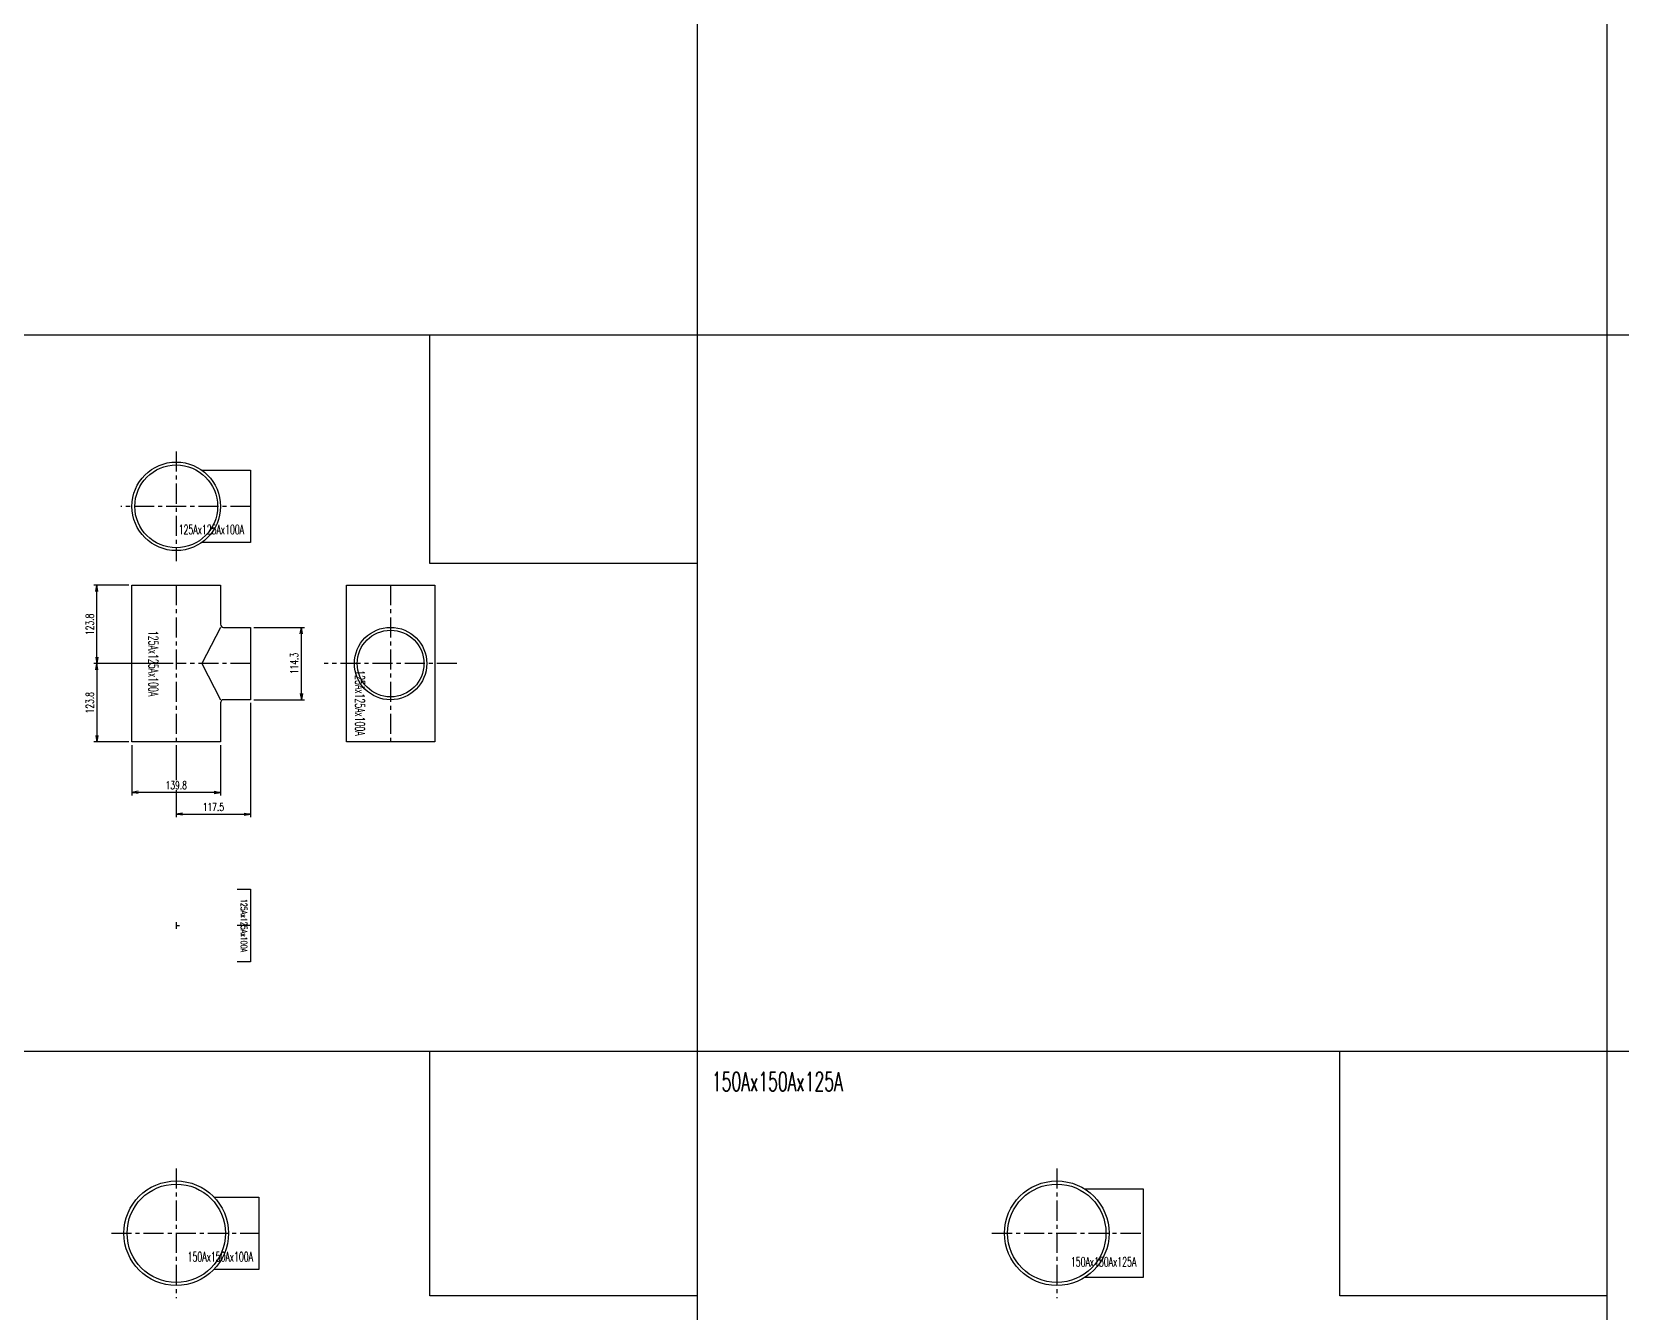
# Model space of a CAD drawing. Header units: millimetres. Extents: x 2090 to 42062, y -14812 to 2738.
# Drawn here: x 17192 to 19702, y -4665 to -2643 of the extents above; entities that cross this region are included whole.
import ezdxf

# ---------------------------------------------------------------- set-up
doc = ezdxf.new("R2010")
doc.units = ezdxf.units.MM
doc.header["$PDMODE"] = 35
doc.linetypes.add('CENTER', pattern=[50.8, 31.75, -6.35, 6.35, -6.35])
for name, color, linetype in [('#配管（SUS)', 220, 'Continuous'), ('DIM', 1, 'Continuous'), ('skeleton', 7, 'Continuous')]:
    doc.layers.add(name, color=color, linetype=linetype)
doc.styles.add('kpk', font='romans.shx', dxfattribs={"width": 0.7, "bigfont": 'extfont2.shx'})
doc.styles.get("Standard").update_dxf_attribs({"font": 'romans.shx', "bigfont": 'extfont.shx'})
doc.dimstyles.new('1／5～KPK', dxfattribs={"dimscale": 5, "dimtxt": 2.5, "dimasz": 2, "dimexe": 1, "dimexo": 1, "dimgap": 1, "dimtad": 3, "dimdsep": 46, "dimtxsty": 'kpk', "dimblk": 'OPEN', "dimcen": 2.5, "dimclrd": 9, "dimclre": 9, "dimclrt": 4, "dimadec": 1, "dimazin": 2, "dimtfac": 1, "dimtmove": 0, "dimatfit": 2, "dimldrblk": 'OPEN', "dimfxl": 1, "dimtfill": 1, "dimlwd": -1, "dimlwe": -1, "dimarcsym": 1})

# ---------------------------------------------------------------- blocks, each defined once
blk = doc.blocks.new('_Open')
at = {"color": 0, "linetype": 'ByBlock', "lineweight": -2}
for p, q in [((-1, 0.17), (0, 0)), ((-1, -0.17), (0, 0)), ((0, 0), (-1, 0))]:
    blk.add_line(p, q, dxfattribs=at)
blk = doc.blocks.new('*D447')
at = {"layer": 'Defpoints', "color": 0, "linetype": 'ByBlock', "transparency": 16777216}
for p in [(17294.8, -3517), (17350.3, -3517), (17420.2, -3640.8)]:
    blk.add_point(p, dxfattribs=at)
at = {"layer": 'DIM', "color": 9, "transparency": 16777216}
for p, q in [((17345.3, -3517), (17289.8, -3517)), ((17294.8, -3630.8), (17294.8, -3527)), ((17415.2, -3640.8), (17289.8, -3640.8))]:
    blk.add_line(p, q, dxfattribs=at)
at = {"layer": 'DIM', "color": 9, "linetype": 'ByBlock', "transparency": 16777216, "xscale": 10, "yscale": 10, "zscale": 10}
for p, rotation in [((17294.8, -3517), 90), ((17294.8, -3640.8), 270)]:
    blk.add_blockref('_Open', p, dxfattribs=dict(at, rotation=rotation))
at = {"layer": 'DIM', "color": 4, "linetype": 'ByBlock', "transparency": 16777216, "insert": (17283.6, -3578.9), "char_height": 12.5, "attachment_point": 5, "rotation": 90, "style": 'kpk', "bg_fill": 3, "box_fill_scale": 1.1, "bg_fill_color": 256, "bg_fill_true_color": 13158600, "bg_fill_transparency": 0}
blk.add_mtext('123.8', dxfattribs=at)
blk = doc.blocks.new('*D448')
at = {"layer": 'Defpoints', "color": 0, "linetype": 'ByBlock', "transparency": 16777216}
for p in [(17420.2, -3640.8), (17294.8, -3764.6), (17350.3, -3764.6)]:
    blk.add_point(p, dxfattribs=at)
at = {"layer": 'DIM', "color": 9, "transparency": 16777216}
for p, q in [((17415.2, -3640.8), (17289.8, -3640.8)), ((17294.8, -3650.8), (17294.8, -3754.6)), ((17345.3, -3764.6), (17289.8, -3764.6))]:
    blk.add_line(p, q, dxfattribs=at)
at = {"layer": 'DIM', "color": 9, "linetype": 'ByBlock', "transparency": 16777216, "xscale": 10, "yscale": 10, "zscale": 10}
for p, rotation in [((17294.8, -3640.8), 90), ((17294.8, -3764.6), 270)]:
    blk.add_blockref('_Open', p, dxfattribs=dict(at, rotation=rotation))
at = {"layer": 'DIM', "color": 4, "linetype": 'ByBlock', "transparency": 16777216, "insert": (17283.6, -3702.7), "char_height": 12.5, "attachment_point": 5, "rotation": 90, "style": 'kpk', "bg_fill": 3, "box_fill_scale": 1.1, "bg_fill_color": 256, "bg_fill_true_color": 13158600, "bg_fill_transparency": 0}
blk.add_mtext('123.8', dxfattribs=at)
blk = doc.blocks.new('*D449')
at = {"layer": 'Defpoints', "color": 0, "linetype": 'ByBlock', "transparency": 16777216}
for p in [(17537.7, -3698), (17420.2, -3764.6), (17537.7, -3878.6)]:
    blk.add_point(p, dxfattribs=at)
at = {"layer": 'DIM', "color": 9, "transparency": 16777216}
for p, q in [((17537.7, -3703), (17537.7, -3883.6)), ((17420.2, -3769.6), (17420.2, -3883.6)), ((17430.2, -3878.6), (17527.7, -3878.6))]:
    blk.add_line(p, q, dxfattribs=at)
at = {"layer": 'DIM', "color": 9, "linetype": 'ByBlock', "transparency": 16777216, "xscale": 10, "yscale": 10, "zscale": 10, "rotation": 180}
blk.add_blockref('_Open', (17420.2, -3878.6), dxfattribs=at)
at = {"layer": 'DIM', "color": 9, "linetype": 'ByBlock', "transparency": 16777216, "xscale": 10, "yscale": 10, "zscale": 10}
blk.add_blockref('_Open', (17537.7, -3878.6), dxfattribs=at)
at = {"layer": 'DIM', "color": 4, "linetype": 'ByBlock', "transparency": 16777216, "insert": (17478.9, -3867.3), "char_height": 12.5, "attachment_point": 5, "style": 'kpk', "bg_fill": 3, "box_fill_scale": 1.1, "bg_fill_color": 256, "bg_fill_true_color": 13158600, "bg_fill_transparency": 0}
blk.add_mtext('117.5', dxfattribs=at)
blk = doc.blocks.new('*D450')
at = {"layer": 'Defpoints', "color": 0, "linetype": 'ByBlock', "transparency": 16777216}
for p in [(17350.3, -3764.6), (17490.1, -3764.6), (17350.3, -3844.2)]:
    blk.add_point(p, dxfattribs=at)
at = {"layer": 'DIM', "color": 9, "transparency": 16777216}
for p, q in [((17350.3, -3769.6), (17350.3, -3849.2)), ((17490.1, -3769.6), (17490.1, -3849.2)), ((17480.1, -3844.2), (17360.3, -3844.2))]:
    blk.add_line(p, q, dxfattribs=at)
at = {"layer": 'DIM', "color": 9, "linetype": 'ByBlock', "transparency": 16777216, "xscale": 10, "yscale": 10, "zscale": 10, "rotation": 180}
blk.add_blockref('_Open', (17350.3, -3844.2), dxfattribs=at)
at = {"layer": 'DIM', "color": 9, "linetype": 'ByBlock', "transparency": 16777216, "xscale": 10, "yscale": 10, "zscale": 10}
blk.add_blockref('_Open', (17490.1, -3844.2), dxfattribs=at)
at = {"layer": 'DIM', "color": 4, "linetype": 'ByBlock', "transparency": 16777216, "insert": (17420.2, -3832.9), "char_height": 12.5, "attachment_point": 5, "style": 'kpk', "bg_fill": 3, "box_fill_scale": 1.1, "bg_fill_color": 256, "bg_fill_true_color": 13158600, "bg_fill_transparency": 0}
blk.add_mtext('139.8', dxfattribs=at)
blk = doc.blocks.new('*D451')
at = {"layer": 'Defpoints', "color": 0, "linetype": 'ByBlock', "transparency": 16777216}
for p in [(17537.7, -3583.7), (17617.8, -3583.7), (17537.7, -3698)]:
    blk.add_point(p, dxfattribs=at)
at = {"layer": 'DIM', "color": 9, "transparency": 16777216}
for p, q in [((17542.7, -3583.7), (17622.8, -3583.7)), ((17617.8, -3688), (17617.8, -3593.7)), ((17542.7, -3698), (17622.8, -3698))]:
    blk.add_line(p, q, dxfattribs=at)
at = {"layer": 'DIM', "color": 9, "linetype": 'ByBlock', "transparency": 16777216, "xscale": 10, "yscale": 10, "zscale": 10}
for p, rotation in [((17617.8, -3583.7), 90), ((17617.8, -3698), 270)]:
    blk.add_blockref('_Open', p, dxfattribs=dict(at, rotation=rotation))
at = {"layer": 'DIM', "color": 4, "linetype": 'ByBlock', "transparency": 16777216, "insert": (17606.5, -3640.8), "char_height": 12.5, "attachment_point": 5, "rotation": 90, "style": 'kpk', "bg_fill": 3, "box_fill_scale": 1.1, "bg_fill_color": 256, "bg_fill_true_color": 13158600, "bg_fill_transparency": 0}
blk.add_mtext('114.3', dxfattribs=at)
blk = doc.blocks.new('（SUS)125A×100A-RT-1')
at = {"layer": '#配管（SUS)', "color": 2, "linetype": 'CENTER'}
for p, q in [((0, 123.8), (0, -123.8)), ((117.5, 0), (0, 0))]:
    blk.add_line(p, q, dxfattribs=at)
at = {"layer": '#配管（SUS)', "color": 0, "linetype": 'ByBlock'}
blk.add_lwpolyline([(69.9, 123.8), (69.9, 62.2, 0.414214), (74.9, 57.2), (117.5, 57.2), (117.5, -57.1), (74.9, -57.1, 0.414214), (69.9, -62.1), (69.9, -123.8), (-69.9, -123.8), (-69.9, 123.8)], format="xyb", close=True, dxfattribs=at)
blk.add_lwpolyline([(69.9, 57.2), (40.2, 0), (69.9, -57.1)], dxfattribs=at)
at = {"layer": 'Defpoints', "color": 5, "insert": (-36.1, 0), "char_height": 15, "attachment_point": 5, "rotation": 270}
blk.add_mtext('{\\W0.6;125Ax125Ax100A}', dxfattribs=at)
blk = doc.blocks.new('(SUS)125A×100A-RT-2')
at = {"layer": '#配管（SUS)', "color": 2, "linetype": 'CENTER'}
for p, q in [((0, 123.8), (0, -123.8)), ((104.8, 0), (-104.8, 0))]:
    blk.add_line(p, q, dxfattribs=at)
at = {"layer": '#配管（SUS)', "color": 0, "linetype": 'ByBlock'}
blk.add_lwpolyline([(69.9, 123.8), (69.9, -123.8), (-69.9, -123.8), (-69.9, 123.8)], close=True, dxfattribs=at)
for radius in [57.2, 52.7]:
    blk.add_circle((0, 0), radius, dxfattribs=at)
at = {"layer": 'Defpoints', "color": 5, "insert": (-48.3, -62.3), "char_height": 15, "attachment_point": 5, "rotation": 270}
blk.add_mtext('{\\W0.6;125Ax125Ax100A}', dxfattribs=at)
blk = doc.blocks.new('(SUS)125A×100A-RT-3')
at = {"layer": '#配管（SUS)', "color": 2, "linetype": 'CENTER'}
for p, q in [((0, 86.7), (0, -86.7)), ((117.5, 0), (-87.7, 0))]:
    blk.add_line(p, q, dxfattribs=at)
at = {"layer": '#配管（SUS)', "color": 0, "linetype": 'ByBlock'}
blk.add_lwpolyline([(40.2, 57.1), (117.5, 57.1), (117.5, -57.2), (40.2, -57.2)], dxfattribs=at)
for radius in [69.9, 65.4]:
    blk.add_circle((0, 0), radius, dxfattribs=at)
at = {"layer": 'Defpoints', "color": 5, "insert": (55.5, -36.6), "char_height": 15, "attachment_point": 5}
blk.add_mtext('{\\W0.6;125Ax125Ax100A}', dxfattribs=at)
blk = doc.blocks.new('(SUS)125A×100A-RT-6')
at = {"layer": '#配管（SUS)', "color": 2, "linetype": 'CENTER'}
for p, q in [((0, 5.3), (0, -5.3)), ((0, 0), (5.3, 0)), ((117.5, 0), (96.2, 0))]:
    blk.add_line(p, q, dxfattribs=at)
at = {"layer": '#配管（SUS)', "color": 0, "linetype": 'ByBlock'}
blk.add_lwpolyline([(96.2, 57.2), (117.5, 57.2), (117.5, -57.1), (96.2, -57.1)], dxfattribs=at)
at = {"layer": '#配管（SUS)', "color": 5, "insert": (106.9, 0), "char_height": 10, "attachment_point": 5, "rotation": 270}
blk.add_mtext('{\\W0.6;125Ax125Ax100A}', dxfattribs=at)
blk = doc.blocks.new('(SUS)150A×100A-RT-3')
at = {"layer": '#配管（SUS)', "color": 2, "linetype": 'CENTER'}
for p, q in [((0, 102.4), (0, -102.4)), ((-102.4, 0), (130.2, 0))]:
    blk.add_line(p, q, dxfattribs=at)
at = {"layer": '#配管（SUS)', "color": 0, "linetype": 'ByBlock'}
blk.add_lwpolyline([(59.6, 57.2), (130.2, 57.2), (130.2, -57.2), (59.6, -57.2)], dxfattribs=at)
for radius in [82.6, 77.6]:
    blk.add_circle((0, 0), radius, dxfattribs=at)
at = {"layer": 'Defpoints', "color": 5, "insert": (69.6, -37.1), "char_height": 15, "attachment_point": 5}
blk.add_mtext('{\\W0.6;150Ax150Ax100A}', dxfattribs=at)
blk = doc.blocks.new('(SUS)150A×125A-RT-3')
at = {"layer": '#配管（SUS)', "color": 2, "linetype": 'CENTER'}
for p, q in [((0, 102.4), (0, -102.4)), ((-102.4, 0), (136.5, 0))]:
    blk.add_line(p, q, dxfattribs=at)
at = {"layer": '#配管（SUS)', "color": 0, "linetype": 'ByBlock'}
blk.add_lwpolyline([(44, 69.9), (136.5, 69.9), (136.5, -69.9), (44, -69.9)], dxfattribs=at)
for radius in [82.6, 77.6]:
    blk.add_circle((0, 0), radius, dxfattribs=at)
at = {"layer": 'Defpoints', "color": 5, "insert": (73.9, -45.2), "char_height": 15, "attachment_point": 5}
blk.add_mtext('{\\W0.6;150Ax150Ax125A}', dxfattribs=at)

msp = doc.modelspace()

# ---------------------------------------------------------------- linework, layer by layer
at = {"layer": 'skeleton'}
for p, q in [((18242.61, 1707.568), (18242.61, -7094.106)), ((19679.494, 1707.568), (19679.494, -7094.106)), ((8325.36, -3121.689), (21142.157, -3121.689)), ((8325.36, -4252.698), (21142.157, -4252.698))]:
    msp.add_line(p, q, dxfattribs=at)
for points in [[(17820.65, -3121.689), (18242.61, -3121.689), (18242.61, -3483.053), (17820.65, -3483.053)], [(17820.65, -4252.698), (18242.61, -4252.698), (18242.61, -4639.349), (17820.65, -4639.349)], [(19257.534, -4252.698), (19679.494, -4252.698), (19679.494, -4639.349), (19257.534, -4639.349)]]:
    msp.add_lwpolyline(points, close=True, dxfattribs=at)

# ---------------------------------------------------------------- block references
at = {"layer": '#配管（SUS)'}
for name, p in [('(SUS)125A×100A-RT-3', (17420.168, -3392.605)), ('(SUS)125A×100A-RT-2', (17758.703, -3640.841)), ('(SUS)125A×100A-RT-6', (17420.168, -4054.472)), ('(SUS)150A×100A-RT-3', (17420.168, -4540.379)), ('(SUS)150A×125A-RT-3', (18810.77, -4540.379))]:
    msp.add_blockref(name, p, dxfattribs=at)

# ---------------------------------------------------------------- texts
at = {"color": 71, "insert": (18266.167, -4300.783), "char_height": 30, "attachment_point": 4}
msp.add_mtext('{\\W0.6;150Ax150Ax125A}', dxfattribs=at)

# ---------------------------------------------------------------- dimensions: what is measured, and where the dimension line sits
at = {"layer": 'DIM', "linetype": 'ByBlock'}
dim = msp.add_linear_dim(base=(17294.804, -3517.041), p1=(17420.168, -3640.841), p2=(17350.268, -3517.041), angle=90, dimstyle='1／5～KPK', dxfattribs=at)
dim.commit()
dim.dimension.update_dxf_attribs({"geometry": '*D447', "text_midpoint": (17283.554, -3578.941)})

# ---------------------------------------------------------------- next in the draw order: dimensions: what is measured, and where the dimension line sits
dim = msp.add_linear_dim(base=(17294.804, -3764.641), p1=(17420.168, -3640.841), p2=(17350.268, -3764.641), angle=90, dimstyle='1／5～KPK', dxfattribs=at)
dim.commit()
dim.dimension.update_dxf_attribs({"geometry": '*D448', "text_midpoint": (17283.554, -3702.741)})

# ---------------------------------------------------------------- next in the draw order: dimensions: what is measured, and where the dimension line sits
dim = msp.add_linear_dim(base=(17537.668, -3878.592), p1=(17420.168, -3764.641), p2=(17537.668, -3697.991), dimstyle='1／5～KPK', dxfattribs=at)
dim.commit()
dim.dimension.update_dxf_attribs({"geometry": '*D449', "text_midpoint": (17478.918, -3867.342)})

# ---------------------------------------------------------------- next in the draw order: dimensions: what is measured, and where the dimension line sits
dim = msp.add_linear_dim(base=(17617.757, -3583.691), p1=(17537.668, -3697.991), p2=(17537.668, -3583.691), angle=90, dimstyle='1／5～KPK', dxfattribs=at)
dim.commit()
dim.dimension.update_dxf_attribs({"geometry": '*D451', "text_midpoint": (17606.507, -3640.841)})
dim = msp.add_linear_dim(base=(17350.268, -3844.193), p1=(17490.068, -3764.641), p2=(17350.268, -3764.641), dimstyle='1／5～KPK', dxfattribs=at)
dim.commit()
dim.dimension.update_dxf_attribs({"geometry": '*D450', "text_midpoint": (17420.168, -3832.943)})

# ---------------------------------------------------------------- next in the draw order: block references
at = {"layer": '#配管（SUS)'}
msp.add_blockref('（SUS)125A×100A-RT-1', (17420.168, -3640.841), dxfattribs=at)

doc.saveas('drawing.dxf')
